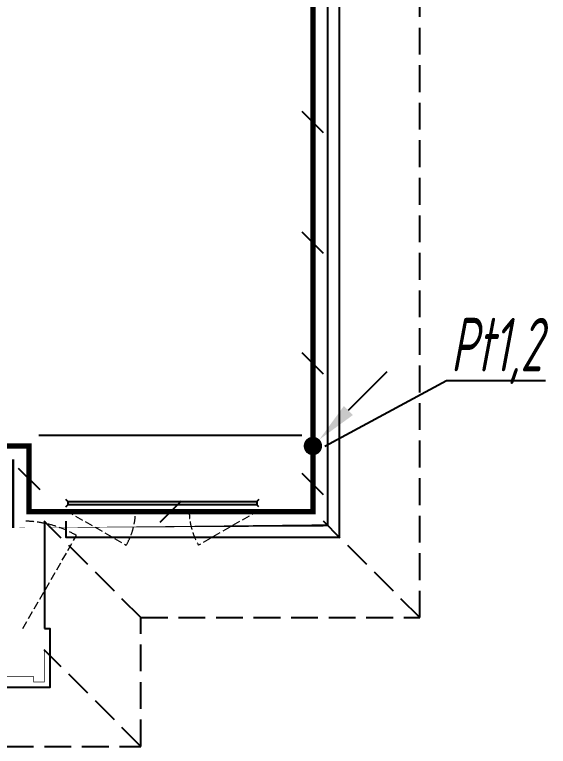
# Model space of a CAD drawing. Extents: x 5031545 to 5313844, y -886381 to -283477.
# Drawn here: x 5206569 to 5211543, y -856181 to -849359 of the extents above; entities that cross this region are included whole.
import ezdxf
from ezdxf.enums import TextEntityAlignment as Align

# ---------------------------------------------------------------- set-up
doc = ezdxf.new("R2010")
doc.units = 0
doc.header["$LTSCALE"] = 1000
doc.header["$MEASUREMENT"] = 0
doc.linetypes.add('CENTER2', pattern=[1.125, 0.75, -0.125, 0.125, -0.125])
doc.linetypes.add('DASH', pattern=[0.35, 0.25, -0.1])
doc.layers.get('0').update_dxf_attribs({"linetype": 'CONTINUOUS'})
for name, color, linetype in [('3-栏杆1', 252, 'CONTINUOUS'), ('3.5方案汇报，与郭总、侯月琴确定户型_t8$0$2020.03.04 -1安徽标准化洋房户型(UA）_t8_t8$0$看线', 154, 'CONTINUOUS'), ('DIM-照明', 7, 'CONTINUOUS'), ('LWIRE', 4, 'CONTINUOUS'), ('SHTLN', 4, 'CONTINUOUS'), ('WIRE-接地', 2, 'CONTINUOUS'), ('卫生间', 6, 'CONTINUOUS'), ('看线', 185, 'CONTINUOUS')]:
    doc.layers.add(name, color=color, linetype=linetype)
doc.layers.add('WINDOW', color=146, linetype='CONTINUOUS', lineweight=20)
doc.styles.add('HZTXT', font='gbeitc.shx', dxfattribs={"width": 0.8, "height": 400, "bigfont": 'hztxt.shx'})
doc.styles.get("Standard").update_dxf_attribs({"font": 'gbenor.shx', "bigfont": 'gbcbig.shx'})

# ---------------------------------------------------------------- blocks, each defined once
blk = doc.blocks.new('DSFDS')
at = {"layer": '3-栏杆1', "color": 5}
for p, q in [((490702.7385331613, 517230.6733272866), (490682.4699027643, 517248.4609056012)), ((490682.4699027643, 517248.4609056012), (490702.7385329811, 517230.6733274449)), ((490702.7385329811, 517230.6733274449), (490702.7385329783, 517201.3910475866)), ((492462.2012445822, 517230.6072499649), (490702.7385329813, 517230.6517296031)), ((492462.201244402, 517230.6733272826), (492482.469874799, 517248.4609055971)), ((492482.469874799, 517248.4609055971), (492462.2012445822, 517230.6733274409)), ((492462.2012445822, 517230.6733274409), (492462.201244585, 517201.3910475826)), ((490682.4699263142, 517181.5441725509), (490702.7385329783, 517201.3910475866)), ((490702.7385329785, 517201.3694595486), (492462.201244585, 517201.3249997751)), ((492462.201244585, 517201.3910475826), (492482.4698512491, 517181.5441725469)), ((492482.4698512491, 517181.5441725469), (492462.201244585, 517201.3910475826))]:
    blk.add_line(p, q, dxfattribs=at)
blk = doc.blocks.new('BFBTCSD')
at = {"layer": '卫生间', "color": 252, "linetype": 'DASH'}
for p, q in [((681416.5793612655, 673857.1717472282), (682316.5793613503, 674757.1717472569)), ((684016.5915057282, 673857.1717473298), (684916.591505813, 674757.1717473584)), ((684016.5915057282, 672657.1717470805), (684916.591505813, 673557.1717471092))]:
    blk.add_line(p, q, dxfattribs=at)
blk.add_lwpolyline([(706816.5764145522, 673857.1717473625), (705216.5636133447, 673857.171747351), (705216.5636133533, 672657.1717476447), (684016.5915057282, 672657.1717470805), (684016.5915057282, 673857.1717473298), (681416.5793612655, 673857.1717472282), (681416.5793609418, 683557.1717473555), (683216.5792870072, 683557.1717473478), (683216.5799416204, 684557.1717415778), (689716.5812359976, 684557.1717831371), (689716.5788299534, 689157.1715729473), (698116.5806222568, 689157.1698435326), (698116.5806186114, 684657.1700917176), (697816.5782375892, 684657.169929029), (697816.5782375892, 683557.1718128157), (699116.5757606748, 683557.1718128176), (699116.57576521, 684557.1717789109), (706016.5764158695, 684557.1717868814), (706016.5764158714, 683557.1712656841), (706816.5788106135, 683557.1717473582)], dxfattribs=at)
blk = doc.blocks.new('$TelecSys$00000008')
blk.add_line((0.4000000000014552, 0.3999999999996362), (-0.4000000000014552, -0.3999999999996362))
blk = doc.blocks.new('$TelecSys$00000078')
for p, q in [((1.150000000001455, 1.149999999999636), (0.5499999999992724, 0.5499999999992724)), ((0.1041666666678793, 0.1041666666660603), (0.1041666666678793, 0.1041666666660603)), ((-0.1041666666678793, -0.1041666666660603), (-0.1041666666678793, -0.1041666666660603))]:
    blk.add_line(p, q)
at = {"const_width": 0.1425}
blk.add_lwpolyline([(-0.07125000000087311, 0, 1), (0.07125000000087311, 0, 1)], format="xyb", close=True, dxfattribs=at)
blk.add_solid([(0.6199999999989814, 0.4799999999995634), (0.4799999999995634, 0.6200000000008004), (0.09999999999854481, 0.1000000000003638)])
at = {"width": 0.8, "flags": 9}
blk.add_attdef('A', (0, 0), '', height=2e-05, dxfattribs=at)

msp = doc.modelspace()

# ---------------------------------------------------------------- linework, layer by layer
at = {"color": 252, "linetype": 'DASH', "ltscale": 0.8, "const_width": 20}
msp.add_lwpolyline([(5187736.102159982, -853520.8025685137), (5193906.195431371, -853520.8025685137), (5193906.093200473, -854720.8027740493), (5194656.104989828, -854720.802579008), (5194656.104989828, -855320.8025685966), (5199636.095609642, -855320.8025684026), (5199636.095609642, -854720.8025789596), (5200386.095933803, -854720.8027739951), (5200386.095933803, -853520.8025685707), (5206556.098568694, -853520.802568506), (5206556.098568699, -854120.8025685407), (5209486.099233969, -854120.8025685295), (5209486.098557143, -846140.8025457286)], dxfattribs=at)
at = {"color": 252, "const_width": 8}
msp.add_lwpolyline([(5206846.086420833, -855280.8025682832), (5206846.086420833, -855580.8025682829), (5206746.086411587, -855580.8030065792), (5206746.08643008, -855530.8025692275), (5205696.086458151, -855530.8025791433), (5205696.086476645, -855280.8017025508)], dxfattribs=at)
at = {"layer": '3.5方案汇报，与郭总、侯月琴确定户型_t8$0$2020.03.04 -1安徽标准化洋房户型(UA）_t8_t8$0$看线', "color": 252, "ltscale": 10}
msp.add_lwpolyline([(5206796.092517722, -853280.803178227), (5209246.096279995, -853280.8025685453)], dxfattribs=at)
at = {"layer": 'DIM-照明', "color": 7, "ltscale": 0.8}
for p, q in [((5209460.174541665, -853380.6037466191), (5210592.960064989, -852768.6227782285)), ((5210592.960064989, -852768.6227782285), (5211516.252702145, -852768.6227782285))]:
    msp.add_line(p, q, dxfattribs=at)
at = {"layer": 'WINDOW', "color": 252, "linetype": 'DASH', "ltscale": 0.3}
for points in [[(5207046.084129201, -853980.8025685879), (5207609.215022896, -854305.430966133, 0.1314846383240589), (5207696.084129152, -853980.8025685793)], [(5208846.084129076, -853980.8025685879), (5208282.953235381, -854305.430966133, -0.1314846383240589), (5208196.084129125, -853980.8025685793)], [(5206646.098263822, -855080.8025685379), (5207146.098263822, -854214.7771647547, 0.1316524975897076), (5206646.098263812, -854080.8025685397)]]:
    msp.add_lwpolyline(points, format="xyb", dxfattribs=at)
at = {"layer": 'WIRE-接地', "color": 2, "linetype": 'CENTER2', "const_width": 50}
msp.add_lwpolyline([(5209348.707545133, -848982.8020138331), (5209348.707545133, -853991.573216781), (5206702.685925001, -853991.573216781), (5206702.685925001, -853380.6037466191), (5205957.331694603, -853380.6037466191), (5205957.331694603, -855182.3744574077), (5200989.149625089, -855182.3744574077), (5200989.149625089, -854581.1479668394), (5199502.656985555, -854581.1479668394), (5199502.656985555, -855181.2292008586), (5194798.394233765, -855181.2292008586), (5194798.394233765, -854574.6581797488), (5193297.502486397, -854574.6581797488), (5193297.502486397, -855184.36620792), (5188350.013567731, -855184.36620792)], dxfattribs=at)
at = {"layer": '看线', "color": 252}
for points in [[(5207046.084129081, -854080.8025685509), (5207046.084129068, -854230.802568832), (5209596.099230575, -854230.8025690466), (5209596.09923075, -846030.8025669064), (5207946.087710292, -846030.8025668385), (5207946.087710286, -846180.8035921035)], [(5206846.086413646, -855080.8025688003), (5206896.086413596, -855080.8023496522), (5206896.088824227, -855630.8025749549), (5205646.086428046, -855630.802420845), (5205646.08644602, -855430.8748993976)]]:
    msp.add_lwpolyline(points, dxfattribs=at)
at = {"layer": '看线', "color": 252, "ltscale": 0.5}
msp.add_lwpolyline([(5206846.086415437, -854080.8025685393), (5206846.086415435, -855080.802568801)], dxfattribs=at)

# ---------------------------------------------------------------- block references
at = {"xscale": -1}
msp.add_blockref('BFBTCSD', (5891762.67334791, -1528837.974315905), dxfattribs=at)
at = {"layer": '3-栏杆1', "color": 252, "xscale": -1}
msp.add_blockref('DSFDS', (5699528.554018081, -1371129.263486577), dxfattribs=at)
at = {"layer": 'LWIRE', "color": 6, "xscale": 600, "yscale": 600, "zscale": 600}
msp.add_blockref('$TelecSys$00000078', (5209348.707545133, -853380.6037466191), dxfattribs=at)
at = {"layer": 'SHTLN', "color": 6, "xscale": 250, "yscale": 250, "zscale": 250}
for p, rotation in [((5209348.707545133, -850362.187615307), 270), ((5209348.707545133, -851487.187615307), 270), ((5209348.707545133, -852612.187615307), 270), ((5206702.685925001, -853686.0884817), 90), ((5209348.707545133, -853737.187615307), 270), ((5208025.696735067, -853991.573216781), 180)]:
    msp.add_blockref('$TelecSys$00000008', p, dxfattribs=dict(at, rotation=rotation))

# ---------------------------------------------------------------- texts
at = {"layer": 'DIM-照明', "color": 7, "ltscale": 0.8, "style": 'HZTXT', "width": 0.7}
msp.add_text('Pt1,2', height=500, dxfattribs=at).set_placement((5211060.105034439, -852493.672277582), align=Align.MIDDLE)

doc.saveas('drawing.dxf')
